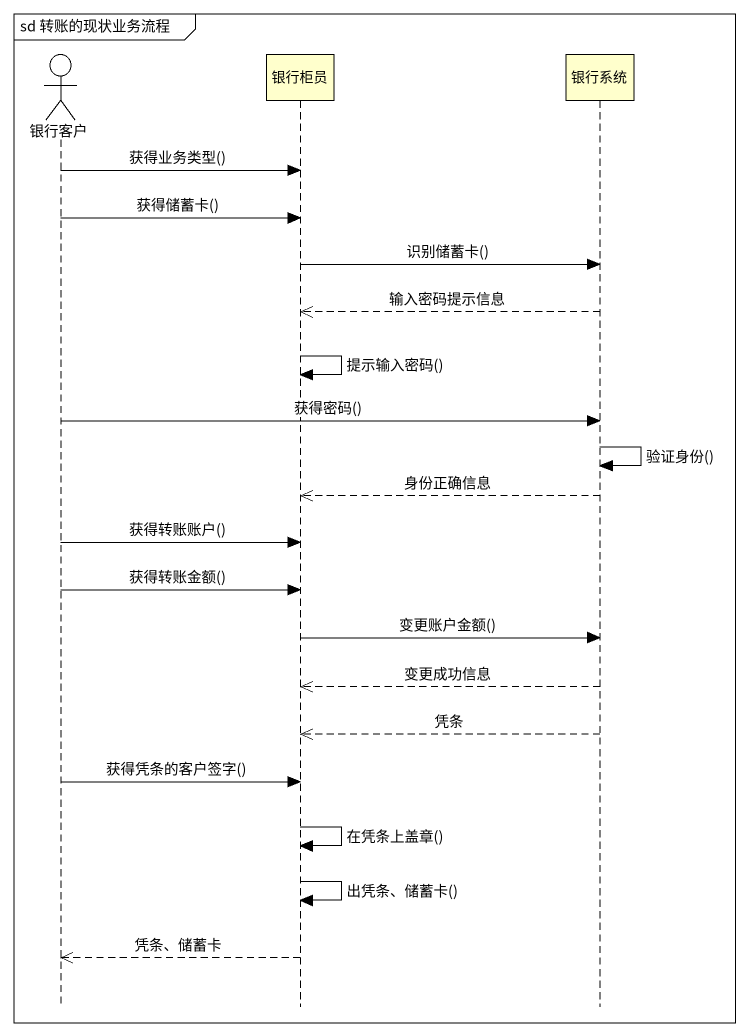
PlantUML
@startuml
mainframe sd 转账的现状业务流程
hide footbox
actor 银行客户
participant 银行柜员
participant 银行系统

银行客户 -> 银行柜员 : 获得业务类型()
银行客户 -> 银行柜员 : 获得储蓄卡()
银行柜员 -> 银行系统 : 识别储蓄卡()
银行系统 -->> 银行柜员 : 输入密码提示信息
银行柜员 -> 银行柜员 : 提示输入密码()
银行客户 -> 银行系统 : 获得密码()
银行系统 -> 银行系统 : 验证身份()
银行系统 -->> 银行柜员 : 身份正确信息
银行客户 -> 银行柜员 : 获得转账账户()
银行客户 -> 银行柜员 : 获得转账金额()
银行柜员 -> 银行系统 : 变更账户金额()
银行系统 -->> 银行柜员 : 变更成功信息
银行系统 -->> 银行柜员 : 凭条
银行客户 -> 银行柜员 : 获得凭条的客户签字()
银行柜员 -> 银行柜员 : 在凭条上盖章()
银行柜员 -> 银行柜员 : 出凭条、储蓄卡()
银行柜员 -->> 银行客户 : 凭条、储蓄卡
@enduml
